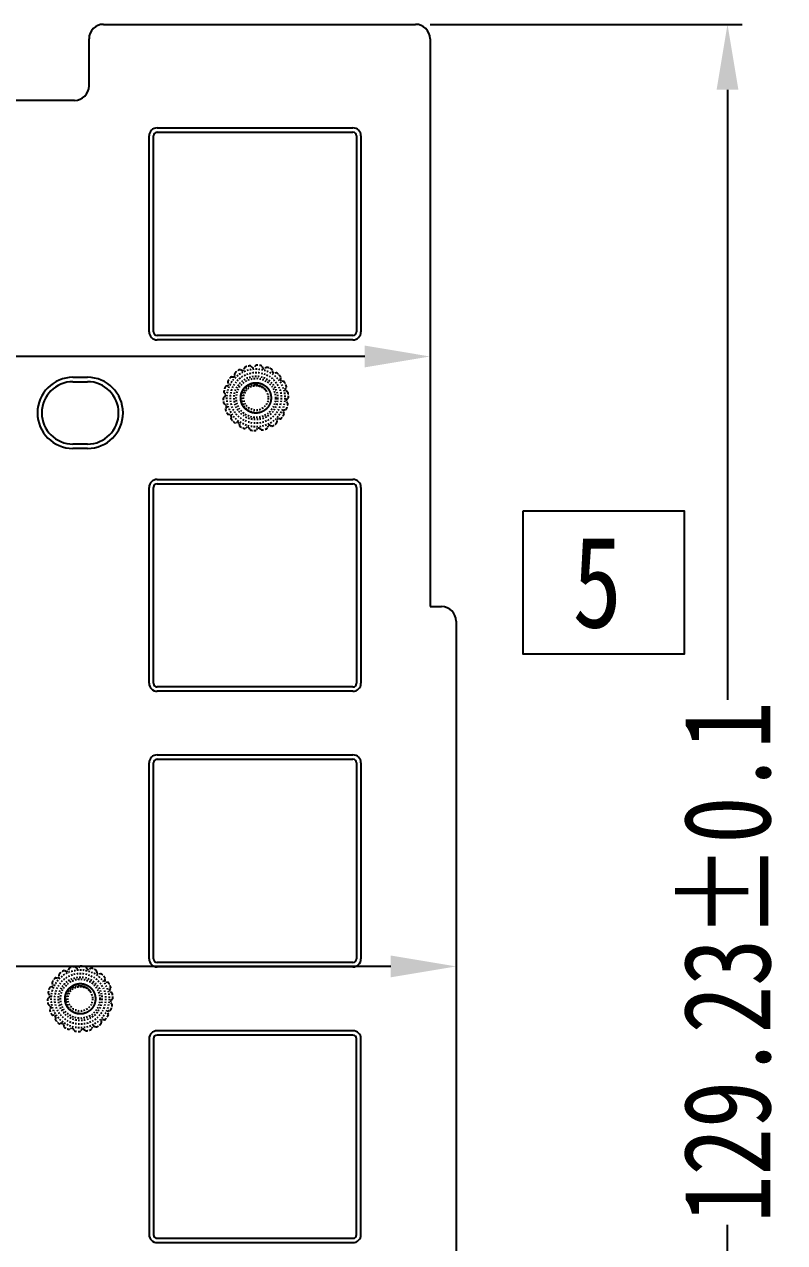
# Model space of a CAD drawing. Header units: inches. Extents: x 87 to 1202, y -45 to 350.
# Drawn here: x 535 to 587.4, y 187.9 to 271.8 of the extents above; entities that cross this region are included whole.
import ezdxf

# ---------------------------------------------------------------- set-up
doc = ezdxf.new("R2010")
doc.units = ezdxf.units.IN
doc.header["$LTSCALE"] = 0.909449
doc.header["$MEASUREMENT"] = 0
doc.header["$PDMODE"] = 3
doc.header["$PDSIZE"] = 0.3125
doc.linetypes.add('HIDDEN', pattern=[0.2, 0.1, -0.1])
doc.linetypes.add('PHANTOM', pattern=[0.8, 0.45, -0.05, 0.1, -0.05, 0.1, -0.05])
doc.layers.get('0').update_dxf_attribs({"linetype": 'CONTINUOUS'})
doc.layers.get('Defpoints').update_dxf_attribs({"linetype": 'CONTINUOUS'})
doc.layers.add('DEFAULT_2', color=8, linetype='HIDDEN')
doc.layers.add('DEFAULT_3', color=7, linetype='PHANTOM')
doc.styles.get("Standard").update_dxf_attribs({"font": 'txt', "width": 0.8})
doc.dimstyles.get("Standard").update_dxf_attribs({"dimtxt": 6, "dimasz": 4.5, "dimexe": 1, "dimexo": 1, "dimgap": 0.09, "dimtad": 0, "dimzin": 1, "dimdsep": 46, "dimtxsty": 'STANDARD', "dimcen": 0.09, "dimclrd": 5, "dimclre": 5, "dimclrt": 1, "dimadec": 0, "dimazin": 0, "dimtp": 0.01, "dimtm": 0.01, "dimtfac": 1, "dimtofl": 0, "dimtmove": 0, "dimatfit": 3, "dimfxl": 1, "dimtolj": 1, "dimtzin": 4, "dimarcsym": 0})

# ---------------------------------------------------------------- blocks, each defined once
blk = doc.blocks.new('*D17')
at = {"layer": 'DEFAULT_3', "color": 3, "linetype": 'ByBlock', "lineweight": -2}
for p, q in [((562.927, 269.846), (562.927, 247.965)), ((248.794, 248.965), (244.294, 248.965)), ((558.427, 248.965), (253.294, 248.965))]:
    blk.add_line(p, q, dxfattribs=at)
at = {"layer": 'DEFAULT_3', "color": 3, "linetype": 'ByBlock'}
for points in [[(253.294, 249.715), (253.294, 248.215), (248.794, 248.965)], [(558.427, 249.715), (558.427, 248.215), (562.927, 248.965)]]:
    blk.add_solid(points, dxfattribs=at)
at = {"layer": 'Defpoints', "color": 0, "linetype": 'ByBlock'}
for p in [(562.927, 270.846), (248.794, 248.965), (562.927, 248.965)]:
    blk.add_point(p, dxfattribs=at)
at = {"layer": 'DEFAULT_3', "color": 3, "linetype": 'ByBlock', "insert": (227.004, 248.965), "char_height": 6, "attachment_point": 5}
blk.add_mtext('\\A1;314.13%%P0.1', dxfattribs=at)
blk = doc.blocks.new('*D18')
at = {"layer": 'DEFAULT_3', "color": 3, "linetype": 'ByBlock', "lineweight": -2}
for p, q in [((207.507, 206.941), (201.767, 206.941)), ((207.507, 206.73), (207.507, 205.941)), ((560.227, 206.941), (212.007, 206.941)), ((564.727, 206.233), (564.727, 205.941))]:
    blk.add_line(p, q, dxfattribs=at)
at = {"layer": 'DEFAULT_3', "color": 3, "linetype": 'ByBlock'}
for points in [[(212.007, 207.691), (212.007, 206.191), (207.507, 206.941)], [(560.227, 207.691), (560.227, 206.191), (564.727, 206.941)]]:
    blk.add_solid(points, dxfattribs=at)
at = {"layer": 'Defpoints', "color": 0, "linetype": 'ByBlock'}
for p in [(207.507, 207.73), (564.727, 207.233), (564.727, 206.941)]:
    blk.add_point(p, dxfattribs=at)
at = {"layer": 'DEFAULT_3', "color": 3, "linetype": 'ByBlock', "insert": (184.117, 206.941), "char_height": 6, "attachment_point": 5}
blk.add_mtext('\\A1;357.22{\\H0.7x;\\S+0.1^ -0.2;}', dxfattribs=at)
blk = doc.blocks.new('*D21')
at = {"layer": 'DEFAULT_3', "color": 3, "linetype": 'ByBlock', "lineweight": -2}
for p, q in [((562.927, 271.846), (584.432, 271.846)), ((583.432, 267.346), (583.432, 225.319)), ((583.432, 147.111), (583.432, 189.139)), ((562.927, 142.611), (584.432, 142.611))]:
    blk.add_line(p, q, dxfattribs=at)
at = {"layer": 'DEFAULT_3', "color": 3, "linetype": 'ByBlock'}
for points in [[(582.682, 267.346), (584.182, 267.346), (583.432, 271.846)], [(582.682, 147.111), (584.182, 147.111), (583.432, 142.611)]]:
    blk.add_solid(points, dxfattribs=at)
at = {"layer": 'Defpoints', "color": 0, "linetype": 'ByBlock'}
for p in [(561.927, 271.846), (583.432, 271.846), (561.927, 142.611)]:
    blk.add_point(p, dxfattribs=at)
at = {"layer": 'DEFAULT_3', "color": 3, "linetype": 'ByBlock', "insert": (583.432, 207.229), "char_height": 6, "attachment_point": 5, "rotation": 90}
blk.add_mtext('\\A1;129.23%%P0.1', dxfattribs=at)

msp = doc.modelspace()

# ---------------------------------------------------------------- linework, layer by layer
at = {"color": 7, "linetype": 'Continuous'}
for p, q in [((540.427, 271.846), (561.927, 271.846)), ((539.427, 267.611), (539.427, 270.846)), ((562.927, 270.846), (562.927, 231.733)), ((538.427, 266.611), (425.144, 266.611)), ((544.119, 264.711), (557.619, 264.711)), ((544.119, 264.411), (557.619, 264.411)), ((543.569, 250.661), (543.569, 264.161)), ((543.869, 250.661), (543.869, 264.161)), ((557.869, 264.161), (557.869, 250.661)), ((558.169, 264.161), (558.169, 250.661)), ((557.619, 250.411), (544.119, 250.411)), ((557.619, 250.111), (544.119, 250.111)), ((538.319, 247.528), (539.319, 247.528)), ((538.319, 247.228), (539.319, 247.228)), ((539.319, 242.928), (538.319, 242.928)), ((539.319, 242.628), (538.319, 242.628)), ((544.119, 240.496), (557.619, 240.496)), ((544.119, 240.196), (557.619, 240.196)), ((543.569, 226.446), (543.569, 239.946)), ((543.869, 226.446), (543.869, 239.946)), ((557.869, 239.946), (557.869, 226.446)), ((558.169, 239.946), (558.169, 226.446)), ((562.927, 231.733), (563.727, 231.733)), ((564.727, 230.733), (564.727, 183.733)), ((557.619, 226.196), (544.119, 226.196)), ((557.619, 225.896), (544.119, 225.896)), ((543.569, 207.461), (543.569, 220.961)), ((543.869, 207.461), (543.869, 220.961)), ((544.119, 221.511), (557.619, 221.511)), ((544.119, 221.211), (557.619, 221.211)), ((557.869, 220.961), (557.869, 207.461)), ((558.169, 220.961), (558.169, 207.461)), ((557.619, 207.211), (544.119, 207.211)), ((557.619, 206.911), (544.119, 206.911)), ((557.619, 202.511), (544.119, 202.511)), ((543.569, 201.961), (543.569, 188.461)), ((543.869, 201.961), (543.869, 188.461)), ((557.619, 202.211), (544.119, 202.211)), ((557.869, 188.461), (557.869, 201.961)), ((558.169, 188.461), (558.169, 201.961)), ((544.119, 188.211), (557.619, 188.211)), ((544.119, 187.911), (557.619, 187.911))]:
    msp.add_line(p, q, dxfattribs=at)
msp.add_lwpolyline([(569.357, 238.34), (580.449, 238.34), (580.449, 228.445), (569.357, 228.445)], close=True)
for centre, radius, start, end in [((540.427, 270.846), 1, 90, 180), ((561.927, 270.846), 1, 0, 90), ((538.427, 267.611), 1, 270, 0), ((544.119, 264.161), 0.55, 90, 180), ((544.119, 264.161), 0.25, 90, 180), ((557.619, 264.161), 0.55, 0, 90), ((557.619, 264.161), 0.25, 0, 90), ((544.119, 250.661), 0.55, 180, 270), ((544.119, 250.661), 0.25, 180, 270), ((557.619, 250.661), 0.55, 270, 0), ((557.619, 250.661), 0.25, 270, 0), ((538.319, 245.078), 2.45, 90, 270), ((538.319, 245.078), 2.15, 90, 270), ((539.319, 245.078), 2.45, 270, 90), ((539.319, 245.078), 2.15, 270, 90), ((544.119, 239.946), 0.55, 90, 180), ((544.119, 239.946), 0.25, 90, 180), ((557.619, 239.946), 0.55, 0, 90), ((557.619, 239.946), 0.25, 0, 90), ((563.727, 230.733), 1, 0, 90), ((544.119, 226.446), 0.55, 180, 270), ((544.119, 226.446), 0.25, 180, 270), ((557.619, 226.446), 0.55, 270, 0), ((557.619, 226.446), 0.25, 270, 0), ((544.119, 220.961), 0.55, 90, 180), ((544.119, 220.961), 0.25, 90, 180), ((557.619, 220.961), 0.55, 0, 90), ((557.619, 220.961), 0.25, 0, 90), ((544.119, 207.461), 0.55, 180, 270), ((544.119, 207.461), 0.25, 180, 270), ((557.619, 207.461), 0.55, 270, 0), ((557.619, 207.461), 0.25, 270, 0), ((544.119, 201.961), 0.55, 90, 180), ((557.619, 201.961), 0.55, 0, 90), ((544.119, 201.961), 0.25, 90, 180), ((557.619, 201.961), 0.25, 0, 90), ((544.119, 188.461), 0.55, 180, 270), ((544.119, 188.461), 0.25, 180, 270), ((557.619, 188.461), 0.55, 270, 0), ((557.619, 188.461), 0.25, 270, 0)]:
    msp.add_arc(centre, radius, start, end, dxfattribs=at)
at = {"layer": 'DEFAULT_2', "color": 8, "linetype": 'HIDDEN'}
for p, q in [((549.478, 247.659), (549.48, 247.788)), ((549.968, 248.002), (549.839, 248.047)), ((550.141, 248.182), (550.095, 248.061)), ((550.673, 248.215), (550.566, 248.303)), ((550.896, 248.326), (550.812, 248.228)), ((551.408, 248.175), (551.337, 248.294)), ((551.656, 248.203), (551.542, 248.139)), ((552.085, 247.887), (552.059, 248.022)), ((552.327, 247.827), (552.199, 247.806)), ((548.978, 246.943), (548.849, 246.895)), ((548.994, 247.192), (549.037, 247.07)), ((549.25, 247.558), (549.38, 247.56)), ((550.927, 246.961), (550.927, 247.159)), ((552.622, 247.384), (552.644, 247.519)), ((552.83, 247.245), (552.702, 247.269)), ((552.955, 246.727), (553.022, 246.847)), ((548.811, 246.226), (548.706, 246.137)), ((548.74, 246.466), (548.823, 246.366)), ((553.103, 246.526), (552.991, 246.592)), ((553.043, 245.996), (553.147, 246.086)), ((548.863, 245.631), (548.751, 245.697)), ((548.899, 245.496), (548.832, 245.376)), ((552.817, 245.153), (552.86, 245.03)), ((552.876, 245.279), (553.005, 245.328)), ((553.031, 245.857), (553.113, 245.757)), ((549.152, 244.954), (549.024, 244.978)), ((549.232, 244.839), (549.209, 244.704)), ((549.655, 244.416), (549.526, 244.395)), ((549.769, 244.336), (549.795, 244.201)), ((552.375, 244.564), (552.374, 244.434)), ((552.604, 244.665), (552.474, 244.663)), ((550.311, 244.083), (550.198, 244.02)), ((550.446, 244.047), (550.516, 243.929)), ((551.042, 243.995), (550.957, 243.897)), ((551.181, 244.007), (551.287, 243.92)), ((551.759, 244.162), (551.713, 244.041)), ((551.885, 244.221), (552.015, 244.176)), ((537.861, 206.602), (537.731, 206.647)), ((538.033, 206.782), (537.987, 206.661)), ((538.565, 206.815), (538.459, 206.903)), ((538.789, 206.926), (538.704, 206.828)), ((539.3, 206.775), (539.23, 206.894)), ((539.548, 206.803), (539.435, 206.739)), ((539.977, 206.487), (539.951, 206.622)), ((536.886, 205.792), (536.929, 205.67)), ((537.142, 206.158), (537.272, 206.16)), ((537.371, 206.259), (537.372, 206.388)), ((538.819, 205.561), (538.819, 205.759)), ((540.219, 206.427), (540.091, 206.406)), ((540.514, 205.984), (540.536, 206.119)), ((540.722, 205.845), (540.594, 205.869)), ((536.703, 204.826), (536.599, 204.737)), ((536.633, 205.066), (536.715, 204.966)), ((536.87, 205.543), (536.741, 205.495)), ((540.847, 205.327), (540.914, 205.447)), ((540.995, 205.126), (540.883, 205.192)), ((536.755, 204.231), (536.643, 204.297)), ((536.791, 204.096), (536.724, 203.976)), ((540.923, 204.457), (541.005, 204.357)), ((540.935, 204.596), (541.04, 204.686)), ((537.044, 203.554), (536.916, 203.578)), ((537.124, 203.439), (537.102, 203.304)), ((540.268, 203.164), (540.266, 203.034)), ((540.496, 203.265), (540.366, 203.263)), ((540.709, 203.753), (540.752, 203.63)), ((540.768, 203.879), (540.897, 203.928)), ((537.547, 203.016), (537.419, 202.995)), ((537.661, 202.936), (537.687, 202.801)), ((538.203, 202.683), (538.09, 202.62)), ((538.338, 202.647), (538.409, 202.529)), ((538.934, 202.595), (538.849, 202.497)), ((539.073, 202.607), (539.18, 202.52)), ((539.651, 202.762), (539.605, 202.641)), ((539.778, 202.821), (539.907, 202.776))]:
    msp.add_line(p, q, dxfattribs=at)
for centre, radius in [((550.927, 246.111), 2), ((550.927, 246.111), 1.75), ((550.927, 246.111), 1.5), ((550.927, 246.111), 1.35), ((550.927, 246.111), 0.85), ((538.819, 204.711), 2), ((538.819, 204.711), 1.75), ((538.819, 204.711), 1.5), ((538.819, 204.711), 1.35), ((538.819, 204.711), 0.85)]:
    msp.add_circle(centre, radius, dxfattribs=at)
for centre, radius, start, end in [((549.378, 247.66), 0.1, 270.68927, 359.31073), ((549.58, 247.787), 0.1, 128.78772, 179.31073), ((550.927, 246.111), 2.25, 121.21228, 128.78772), ((549.813, 247.95), 0.1, 70.68927, 121.21228), ((550.001, 248.096), 0.1, 250.68927, 339.31073), ((550.234, 248.147), 0.1, 108.78772, 159.31073), ((550.927, 246.111), 2.25, 101.21228, 108.78772), ((550.509, 248.22), 0.1, 50.68927, 101.21228), ((550.736, 248.293), 0.1, 230.68927, 319.31073), ((550.972, 248.261), 0.1, 88.78772, 139.31073), ((550.927, 246.111), 2.25, 81.21228, 88.78772), ((551.255, 248.236), 0.1, 30.68927, 81.21228), ((551.494, 248.227), 0.1, 210.68927, 299.31073), ((551.705, 248.116), 0.1, 68.78772, 119.31073), ((550.927, 246.111), 2.25, 61.21228, 68.78772), ((551.962, 247.996), 0.1, 10.68927, 61.21228), ((552.183, 247.905), 0.1, 190.68927, 279.31073), ((552.343, 247.729), 0.1, 48.78772, 99.31073), ((550.927, 246.111), 2.25, 41.21228, 48.78772), ((550.927, 246.111), 2.25, 161.21228, 168.78772), ((548.891, 246.804), 0.1, 110.68927, 161.21228), ((548.942, 247.037), 0.1, 290.68927, 19.31073), ((549.088, 247.226), 0.1, 148.78772, 199.31073), ((550.927, 246.111), 2.25, 141.21228, 148.78772), ((549.251, 247.458), 0.1, 90.68927, 141.21228), ((552.544, 247.528), 0.1, 350.68927, 41.21228), ((552.721, 247.367), 0.1, 170.68927, 259.31073), ((552.811, 247.147), 0.1, 28.78772, 79.31073), ((550.927, 246.111), 2.25, 21.21228, 28.78772), ((552.931, 246.889), 0.1, 330.68927, 21.21228), ((548.777, 246.066), 0.1, 130.68927, 181.21228), ((550.927, 246.111), 2.25, 181.21228, 188.78772), ((548.818, 246.529), 0.1, 168.78772, 219.31073), ((548.745, 246.302), 0.1, 310.68927, 39.31073), ((553.042, 246.678), 0.1, 150.68927, 239.31073), ((553.108, 245.921), 0.1, 130.68927, 219.31073), ((553.052, 246.44), 0.1, 8.78772, 59.31073), ((553.076, 246.157), 0.1, 310.68927, 1.21228), ((550.927, 246.111), 2.25, 1.21228, 8.78772), ((548.802, 245.783), 0.1, 188.78772, 239.31073), ((548.922, 245.333), 0.1, 150.68927, 201.21228), ((550.927, 246.111), 2.25, 201.21228, 208.78772), ((548.812, 245.545), 0.1, 330.68927, 59.31073), ((552.911, 245.186), 0.1, 110.68927, 199.31073), ((552.962, 245.419), 0.1, 290.68927, 341.21228), ((550.927, 246.111), 2.25, 341.21228, 348.78772), ((553.036, 245.693), 0.1, 348.78772, 39.31073), ((549.043, 245.076), 0.1, 208.78772, 259.31073), ((549.133, 244.855), 0.1, 350.68927, 79.31073), ((549.309, 244.695), 0.1, 170.68927, 221.21228), ((550.927, 246.111), 2.25, 221.21228, 228.78772), ((549.51, 244.494), 0.1, 228.78772, 279.31073), ((549.671, 244.318), 0.1, 10.68927, 99.31073), ((550.927, 246.111), 2.25, 301.21228, 308.78772), ((552.274, 244.436), 0.1, 308.78772, 359.31073), ((552.475, 244.563), 0.1, 90.68927, 179.31073), ((552.603, 244.765), 0.1, 270.68927, 321.21228), ((550.927, 246.111), 2.25, 321.21228, 328.78772), ((552.766, 244.997), 0.1, 328.78772, 19.31073), ((549.891, 244.227), 0.1, 190.68927, 241.21228), ((550.927, 246.111), 2.25, 241.21228, 248.78772), ((550.149, 244.107), 0.1, 248.78772, 299.31073), ((550.36, 243.996), 0.1, 30.68927, 119.31073), ((550.598, 243.987), 0.1, 210.68927, 261.21228), ((550.927, 246.111), 2.25, 261.21228, 268.78772), ((550.881, 243.962), 0.1, 268.78772, 319.31073), ((551.118, 243.93), 0.1, 50.68927, 139.31073), ((551.345, 244.002), 0.1, 230.68927, 281.21228), ((550.927, 246.111), 2.25, 281.21228, 288.78772), ((551.619, 244.076), 0.1, 288.78772, 339.31073), ((551.852, 244.127), 0.1, 70.68927, 159.31073), ((552.041, 244.273), 0.1, 250.68927, 301.21228), ((538.819, 204.711), 2.25, 121.21228, 128.78772), ((537.705, 206.55), 0.1, 70.68927, 121.21228), ((537.894, 206.696), 0.1, 250.68927, 339.31073), ((538.127, 206.747), 0.1, 108.78772, 159.31073), ((538.819, 204.711), 2.25, 101.21228, 108.78772), ((538.401, 206.82), 0.1, 50.68927, 101.21228), ((538.628, 206.893), 0.1, 230.68927, 319.31073), ((538.865, 206.861), 0.1, 88.78772, 139.31073), ((538.819, 204.711), 2.25, 81.21228, 88.78772), ((539.148, 206.836), 0.1, 30.68927, 81.21228), ((539.386, 206.827), 0.1, 210.68927, 299.31073), ((539.597, 206.716), 0.1, 68.78772, 119.31073), ((538.819, 204.711), 2.25, 61.21228, 68.78772), ((539.854, 206.596), 0.1, 10.68927, 61.21228), ((540.075, 206.505), 0.1, 190.68927, 279.31073), ((536.835, 205.637), 0.1, 290.68927, 19.31073), ((536.98, 205.826), 0.1, 148.78772, 199.31073), ((538.819, 204.711), 2.25, 141.21228, 148.78772), ((537.143, 206.058), 0.1, 90.68927, 141.21228), ((537.271, 206.26), 0.1, 270.68927, 359.31073), ((537.472, 206.387), 0.1, 128.78772, 179.31073), ((540.236, 206.329), 0.1, 48.78772, 99.31073), ((538.819, 204.711), 2.25, 41.21228, 48.78772), ((540.437, 206.128), 0.1, 350.68927, 41.21228), ((540.613, 205.967), 0.1, 170.68927, 259.31073), ((540.703, 205.747), 0.1, 28.78772, 79.31073), ((538.819, 204.711), 2.25, 21.21228, 28.78772), ((536.71, 205.129), 0.1, 168.78772, 219.31073), ((538.819, 204.711), 2.25, 161.21228, 168.78772), ((536.784, 205.404), 0.1, 110.68927, 161.21228), ((536.638, 204.902), 0.1, 310.68927, 39.31073), ((540.934, 205.278), 0.1, 150.68927, 239.31073), ((540.823, 205.489), 0.1, 330.68927, 21.21228), ((540.944, 205.04), 0.1, 8.78772, 59.31073), ((538.819, 204.711), 2.25, 1.21228, 8.78772), ((536.67, 204.666), 0.1, 130.68927, 181.21228), ((538.819, 204.711), 2.25, 181.21228, 188.78772), ((536.694, 204.383), 0.1, 188.78772, 239.31073), ((536.815, 203.933), 0.1, 150.68927, 201.21228), ((536.704, 204.145), 0.1, 330.68927, 59.31073), ((540.855, 204.019), 0.1, 290.68927, 341.21228), ((541.001, 204.521), 0.1, 130.68927, 219.31073), ((538.819, 204.711), 2.25, 341.21228, 348.78772), ((540.928, 204.293), 0.1, 348.78772, 39.31073), ((540.969, 204.757), 0.1, 310.68927, 1.21228), ((538.819, 204.711), 2.25, 201.21228, 208.78772), ((536.935, 203.676), 0.1, 208.78772, 259.31073), ((537.025, 203.455), 0.1, 350.68927, 79.31073), ((537.202, 203.295), 0.1, 170.68927, 221.21228), ((538.819, 204.711), 2.25, 221.21228, 228.78772), ((540.367, 203.163), 0.1, 90.68927, 179.31073), ((540.495, 203.365), 0.1, 270.68927, 321.21228), ((538.819, 204.711), 2.25, 321.21228, 328.78772), ((540.804, 203.786), 0.1, 110.68927, 199.31073), ((540.658, 203.597), 0.1, 328.78772, 19.31073), ((537.403, 203.094), 0.1, 228.78772, 279.31073), ((537.563, 202.918), 0.1, 10.68927, 99.31073), ((537.784, 202.827), 0.1, 190.68927, 241.21228), ((538.819, 204.711), 2.25, 241.21228, 248.78772), ((538.041, 202.707), 0.1, 248.78772, 299.31073), ((538.252, 202.596), 0.1, 30.68927, 119.31073), ((538.491, 202.587), 0.1, 210.68927, 261.21228), ((538.819, 204.711), 2.25, 261.21228, 268.78772), ((538.774, 202.562), 0.1, 268.78772, 319.31073), ((539.01, 202.53), 0.1, 50.68927, 139.31073), ((539.237, 202.602), 0.1, 230.68927, 281.21228), ((538.819, 204.711), 2.25, 281.21228, 288.78772), ((539.512, 202.676), 0.1, 288.78772, 339.31073), ((539.745, 202.727), 0.1, 70.68927, 159.31073), ((539.933, 202.873), 0.1, 250.68927, 301.21228), ((538.819, 204.711), 2.25, 301.21228, 308.78772), ((540.166, 203.036), 0.1, 308.78772, 359.31073)]:
    msp.add_arc(centre, radius, start, end, dxfattribs=at)
for points, knots in [([(550.927, 247.159), (551.023, 247.159), (551.216, 247.132), (551.482, 247.015), (551.708, 246.83), (551.873, 246.59), (551.968, 246.315), (551.984, 246.024), (551.921, 245.739), (551.781, 245.484), (551.579, 245.274), (551.326, 245.129), (551.091, 245.069), (550.898, 245.061), (550.706, 245.08), (550.52, 245.137), (550.352, 245.231), (550.237, 245.319), (550.135, 245.421), (550.047, 245.536), (549.976, 245.663), (549.924, 245.797), (549.891, 245.938), (549.876, 246.082), (549.882, 246.227), (549.908, 246.369), (549.953, 246.506), (550.017, 246.636), (550.097, 246.757), (550.194, 246.864), (550.304, 246.958), (550.426, 247.035), (550.558, 247.095), (550.742, 247.15), (550.937, 247.166), (551.128, 247.143), (551.314, 247.093), (551.488, 247.005), (551.638, 246.885), (551.771, 246.745), (551.898, 246.538), (551.978, 246.258), (551.977, 245.966), (551.874, 245.594), (551.556, 245.206), (551.08, 245.044), (550.696, 245.076), (550.422, 245.178), (550.188, 245.351), (550.038, 245.542), (549.953, 245.715), (549.894, 245.898), (549.872, 246.092), (549.89, 246.284), (549.935, 246.471), (550.018, 246.647), (550.134, 246.801), (550.236, 246.903), (550.351, 246.99), (550.478, 247.061), (550.612, 247.114), (550.753, 247.148), (550.897, 247.162), (551.041, 247.156), (551.184, 247.13), (551.321, 247.085), (551.451, 247.022), (551.571, 246.941), (551.679, 246.845), (551.773, 246.735), (551.85, 246.612), (551.91, 246.481), (551.952, 246.342), (551.981, 246.152), (551.968, 245.909), (551.874, 245.633), (551.708, 245.394), (551.483, 245.208), (551.216, 245.091), (550.928, 245.05), (550.639, 245.091), (550.372, 245.207), (550.147, 245.392), (549.981, 245.631), (549.886, 245.907), (549.869, 246.198), (549.912, 246.388), (549.945, 246.477)], [0, 0, 0, 0, 0.015621, 0.031242, 0.046862, 0.062483, 0.078103, 0.093723, 0.109344, 0.124965, 0.140586, 0.156207, 0.171827, 0.179656, 0.187485, 0.203106, 0.210935, 0.218764, 0.226593, 0.234422, 0.242251, 0.25008, 0.257908, 0.265738, 0.273566, 0.281395, 0.289224, 0.297053, 0.304882, 0.312711, 0.32054, 0.328369, 0.336198, 0.344027, 0.359649, 0.367478, 0.375306, 0.390927, 0.398756, 0.406585, 0.422206, 0.437826, 0.453447, 0.469068, 0.500019, 0.530969, 0.54659, 0.562211, 0.577831, 0.593452, 0.60128, 0.609109, 0.62473, 0.632559, 0.640388, 0.65601, 0.663839, 0.671669, 0.679498, 0.687327, 0.695156, 0.702984, 0.710814, 0.718643, 0.726472, 0.7343, 0.742129, 0.749958, 0.757787, 0.765615, 0.773444, 0.781273, 0.789102, 0.796931, 0.812552, 0.828172, 0.843793, 0.859414, 0.875036, 0.890657, 0.906277, 0.921898, 0.937518, 0.953138, 0.968758, 0.984379, 1, 1, 1, 1]), ([(550.241, 245.32), (550.168, 245.383), (550.04, 245.529), (549.936, 245.749), (549.891, 245.936), (549.872, 246.127), (549.898, 246.369), (550.006, 246.64), (550.185, 246.869), (550.419, 247.043), (550.692, 247.145), (550.982, 247.171), (551.268, 247.115), (551.529, 246.985), (551.744, 246.788), (551.872, 246.581), (551.937, 246.4), (551.967, 246.259), (551.977, 246.114), (551.968, 245.97), (551.939, 245.828), (551.874, 245.647), (551.773, 245.481), (551.641, 245.34), (551.528, 245.25), (551.404, 245.175), (551.271, 245.118), (551.131, 245.08), (550.988, 245.062), (550.843, 245.064), (550.7, 245.085), (550.561, 245.126), (550.386, 245.205), (550.229, 245.321), (550.099, 245.463), (549.991, 245.623), (549.918, 245.803), (549.883, 245.993), (549.874, 246.185), (549.914, 246.425), (550.016, 246.645), (550.132, 246.799), (550.268, 246.936), (550.471, 247.07), (550.749, 247.157), (551.04, 247.167), (551.323, 247.095), (551.576, 246.951), (551.746, 246.777), (551.849, 246.614), (551.93, 246.44), (551.983, 246.202), (551.971, 245.96), (551.922, 245.773), (551.847, 245.596), (551.737, 245.435), (551.598, 245.302), (551.441, 245.19), (551.263, 245.111), (551.075, 245.071), (550.93, 245.061), (550.786, 245.07), (550.644, 245.099), (550.508, 245.147), (550.38, 245.214), (550.262, 245.298), (550.156, 245.397), (550.065, 245.51), (549.966, 245.675), (549.902, 245.859), (549.878, 246.05), (549.879, 246.195), (549.901, 246.338), (549.942, 246.476), (550.001, 246.608), (550.103, 246.771), (550.239, 246.911), (550.398, 247.02), (550.571, 247.105), (550.806, 247.165), (551.098, 247.159), (551.376, 247.072), (551.621, 246.914), (551.812, 246.695), (551.939, 246.432), (551.987, 246.145), (551.961, 245.903), (551.902, 245.719), (551.818, 245.546), (551.67, 245.354), (551.513, 245.238), (551.429, 245.192)], [0, 0, 0, 0, 0.01561, 0.031221, 0.039045, 0.046868, 0.062479, 0.078089, 0.093699, 0.10931, 0.12492, 0.140531, 0.156141, 0.171752, 0.187361, 0.202972, 0.210796, 0.21862, 0.226444, 0.234268, 0.242091, 0.249915, 0.265526, 0.27335, 0.281173, 0.288997, 0.296821, 0.304645, 0.312468, 0.320292, 0.328116, 0.33594, 0.343764, 0.359376, 0.367199, 0.375023, 0.390634, 0.398458, 0.406281, 0.421892, 0.437502, 0.445326, 0.45315, 0.46876, 0.48437, 0.499981, 0.515591, 0.531202, 0.546813, 0.554636, 0.56246, 0.57807, 0.593681, 0.601504, 0.609328, 0.624939, 0.632763, 0.640587, 0.656198, 0.664022, 0.671846, 0.67967, 0.687494, 0.695317, 0.703141, 0.710965, 0.718789, 0.726612, 0.734436, 0.750047, 0.757871, 0.765695, 0.773518, 0.781342, 0.789166, 0.79699, 0.812601, 0.820425, 0.828248, 0.843859, 0.859469, 0.87508, 0.89069, 0.9063, 0.921911, 0.937521, 0.953131, 0.960955, 0.968779, 0.98439, 1, 1, 1, 1]), ([(549.945, 246.477), (549.979, 246.567), (550.071, 246.739), (550.274, 246.947), (550.526, 247.094), (550.809, 247.165), (551.1, 247.158), (551.378, 247.071), (551.623, 246.913), (551.814, 246.693), (551.939, 246.43), (551.987, 246.142), (551.961, 245.9), (551.901, 245.717), (551.816, 245.544), (551.697, 245.39), (551.551, 245.265), (551.428, 245.188), (551.297, 245.128), (551.158, 245.086), (551.015, 245.064), (550.871, 245.062), (550.727, 245.08), (550.587, 245.117), (550.454, 245.173), (550.329, 245.247), (550.217, 245.337), (550.117, 245.442), (550.032, 245.56), (549.965, 245.688), (549.916, 245.824), (549.886, 245.965), (549.876, 246.11), (549.889, 246.302), (549.942, 246.489), (550.03, 246.66), (550.142, 246.817), (550.286, 246.949), (550.451, 247.048), (550.628, 247.123), (550.867, 247.17), (551.157, 247.147), (551.43, 247.045), (551.742, 246.818), (551.995, 246.384), (551.981, 245.882), (551.816, 245.533), (551.625, 245.312), (551.381, 245.153), (551.15, 245.08), (550.958, 245.061), (550.765, 245.069), (550.576, 245.116), (550.403, 245.2), (550.243, 245.308), (550.107, 245.447), (550.004, 245.609), (549.944, 245.741), (549.902, 245.879), (549.88, 246.022), (549.877, 246.167), (549.895, 246.311), (549.932, 246.45), (549.988, 246.584), (550.062, 246.708), (550.152, 246.821), (550.257, 246.921), (550.375, 247.005), (550.502, 247.073), (550.639, 247.122), (550.78, 247.152), (550.924, 247.162), (551.069, 247.153), (551.257, 247.114), (551.48, 247.016), (551.706, 246.832), (551.872, 246.592), (551.968, 246.317), (551.984, 246.026), (551.922, 245.742), (551.783, 245.485), (551.581, 245.275), (551.328, 245.13), (551.046, 245.057), (550.755, 245.065), (550.476, 245.151), (550.313, 245.257), (550.241, 245.32)], [0, 0, 0, 0, 0.015621, 0.031242, 0.046862, 0.062483, 0.078103, 0.093724, 0.109344, 0.124965, 0.140586, 0.156207, 0.171828, 0.179656, 0.187485, 0.203106, 0.210935, 0.218764, 0.226593, 0.234422, 0.242251, 0.25008, 0.257908, 0.265738, 0.273566, 0.281395, 0.289224, 0.297053, 0.304882, 0.312711, 0.32054, 0.328369, 0.336198, 0.344027, 0.359649, 0.367478, 0.375306, 0.390928, 0.398756, 0.406585, 0.422206, 0.437826, 0.453447, 0.469068, 0.500019, 0.530969, 0.54659, 0.562211, 0.577831, 0.593452, 0.60128, 0.609109, 0.62473, 0.632559, 0.640388, 0.65601, 0.663839, 0.671669, 0.679498, 0.687327, 0.695156, 0.702985, 0.710814, 0.718643, 0.726472, 0.7343, 0.742129, 0.749958, 0.757787, 0.765615, 0.773444, 0.781273, 0.789102, 0.796931, 0.812552, 0.828172, 0.843793, 0.859414, 0.875036, 0.890657, 0.906277, 0.921898, 0.937518, 0.953138, 0.968758, 0.984379, 1, 1, 1, 1]), ([(551.429, 245.192), (551.347, 245.151), (551.172, 245.091), (550.896, 245.072), (550.669, 245.119), (550.501, 245.191), (550.343, 245.284), (550.173, 245.442), (550.052, 245.639), (549.991, 245.811), (549.955, 245.991), (549.956, 246.176), (549.997, 246.355), (550.047, 246.483), (550.115, 246.603), (550.198, 246.712), (550.297, 246.808), (550.41, 246.888), (550.532, 246.95), (550.663, 246.994), (550.798, 247.018), (550.936, 247.021), (551.073, 247.004), (551.205, 246.966), (551.33, 246.908), (551.482, 246.806), (551.577, 246.704), (551.628, 246.628)], [0, 0, 0, 0, 0.062455, 0.124897, 0.18734, 0.218634, 0.249924, 0.312354, 0.374781, 0.406067, 0.437353, 0.499767, 0.531049, 0.562332, 0.593615, 0.624897, 0.656176, 0.687452, 0.718731, 0.75001, 0.781289, 0.812567, 0.843841, 0.875113, 0.906383, 0.937653, 1, 1, 1, 1]), ([(551.628, 246.628), (551.588, 246.679), (551.497, 246.773), (551.332, 246.879), (551.148, 246.945), (551.018, 246.961), (550.953, 246.961)], [0, 0, 0, 0, 0.250018, 0.500012, 0.749986, 1, 1, 1, 1]), ([(538.819, 205.759), (538.915, 205.759), (539.108, 205.732), (539.374, 205.615), (539.6, 205.43), (539.765, 205.19), (539.861, 204.915), (539.876, 204.624), (539.813, 204.339), (539.674, 204.084), (539.471, 203.874), (539.218, 203.729), (538.983, 203.669), (538.79, 203.661), (538.599, 203.68), (538.413, 203.737), (538.245, 203.831), (538.129, 203.919), (538.027, 204.021), (537.94, 204.136), (537.869, 204.263), (537.816, 204.397), (537.783, 204.538), (537.769, 204.682), (537.774, 204.827), (537.8, 204.969), (537.846, 205.106), (537.909, 205.236), (537.989, 205.357), (538.086, 205.464), (538.197, 205.558), (538.319, 205.635), (538.45, 205.695), (538.635, 205.75), (538.829, 205.766), (539.02, 205.743), (539.206, 205.693), (539.38, 205.605), (539.531, 205.485), (539.663, 205.345), (539.79, 205.138), (539.87, 204.858), (539.869, 204.566), (539.766, 204.194), (539.448, 203.806), (538.973, 203.644), (538.588, 203.676), (538.315, 203.778), (538.08, 203.951), (537.93, 204.142), (537.846, 204.315), (537.786, 204.498), (537.764, 204.692), (537.782, 204.884), (537.827, 205.071), (537.91, 205.247), (538.026, 205.401), (538.128, 205.503), (538.244, 205.59), (538.37, 205.661), (538.505, 205.714), (538.645, 205.748), (538.789, 205.762), (538.934, 205.756), (539.076, 205.73), (539.214, 205.685), (539.344, 205.622), (539.464, 205.541), (539.572, 205.445), (539.665, 205.335), (539.743, 205.212), (539.803, 205.081), (539.844, 204.942), (539.874, 204.752), (539.86, 204.509), (539.766, 204.233), (539.6, 203.994), (539.376, 203.808), (539.109, 203.691), (538.82, 203.65), (538.532, 203.691), (538.264, 203.807), (538.04, 203.992), (537.873, 204.231), (537.779, 204.507), (537.761, 204.798), (537.804, 204.988), (537.838, 205.077)], [0, 0, 0, 0, 0.015621, 0.031242, 0.046862, 0.062483, 0.078103, 0.093723, 0.109344, 0.124965, 0.140586, 0.156207, 0.171827, 0.179656, 0.187485, 0.203106, 0.210935, 0.218764, 0.226593, 0.234422, 0.242251, 0.25008, 0.257908, 0.265738, 0.273566, 0.281395, 0.289224, 0.297053, 0.304882, 0.312711, 0.32054, 0.328369, 0.336198, 0.344027, 0.359649, 0.367478, 0.375306, 0.390927, 0.398756, 0.406585, 0.422206, 0.437826, 0.453447, 0.469068, 0.500019, 0.530969, 0.54659, 0.562211, 0.577831, 0.593452, 0.60128, 0.609109, 0.62473, 0.632559, 0.640388, 0.65601, 0.663839, 0.671669, 0.679498, 0.687327, 0.695156, 0.702984, 0.710814, 0.718643, 0.726472, 0.7343, 0.742129, 0.749958, 0.757787, 0.765615, 0.773444, 0.781273, 0.789102, 0.796931, 0.812552, 0.828172, 0.843793, 0.859414, 0.875036, 0.890657, 0.906277, 0.921898, 0.937518, 0.953138, 0.968758, 0.984379, 1, 1, 1, 1]), ([(538.133, 203.92), (538.061, 203.983), (537.932, 204.129), (537.829, 204.349), (537.783, 204.536), (537.764, 204.727), (537.79, 204.969), (537.899, 205.24), (538.078, 205.469), (538.312, 205.643), (538.584, 205.745), (538.875, 205.771), (539.161, 205.715), (539.421, 205.585), (539.636, 205.388), (539.764, 205.181), (539.83, 205), (539.859, 204.859), (539.87, 204.714), (539.86, 204.57), (539.831, 204.428), (539.766, 204.247), (539.665, 204.081), (539.533, 203.94), (539.42, 203.85), (539.296, 203.775), (539.163, 203.718), (539.024, 203.68), (538.88, 203.662), (538.735, 203.664), (538.592, 203.685), (538.453, 203.726), (538.278, 203.805), (538.121, 203.921), (537.992, 204.063), (537.884, 204.223), (537.81, 204.403), (537.775, 204.593), (537.766, 204.785), (537.806, 205.025), (537.909, 205.245), (538.025, 205.399), (538.16, 205.536), (538.363, 205.67), (538.641, 205.757), (538.933, 205.767), (539.215, 205.695), (539.468, 205.551), (539.638, 205.377), (539.742, 205.214), (539.822, 205.04), (539.876, 204.802), (539.863, 204.56), (539.814, 204.373), (539.74, 204.196), (539.629, 204.035), (539.49, 203.902), (539.333, 203.79), (539.155, 203.711), (538.967, 203.671), (538.823, 203.661), (538.678, 203.67), (538.537, 203.699), (538.4, 203.747), (538.272, 203.814), (538.154, 203.898), (538.048, 203.997), (537.957, 204.11), (537.858, 204.275), (537.795, 204.459), (537.77, 204.65), (537.771, 204.795), (537.793, 204.938), (537.834, 205.076), (537.893, 205.208), (537.996, 205.371), (538.131, 205.511), (538.29, 205.62), (538.463, 205.705), (538.699, 205.765), (538.99, 205.759), (539.268, 205.672), (539.513, 205.514), (539.705, 205.295), (539.831, 205.032), (539.879, 204.745), (539.854, 204.503), (539.794, 204.319), (539.71, 204.146), (539.562, 203.954), (539.405, 203.838), (539.321, 203.792)], [0, 0, 0, 0, 0.01561, 0.031221, 0.039045, 0.046868, 0.062479, 0.078089, 0.093699, 0.10931, 0.12492, 0.140531, 0.156141, 0.171752, 0.187361, 0.202972, 0.210796, 0.21862, 0.226444, 0.234268, 0.242091, 0.249915, 0.265526, 0.27335, 0.281173, 0.288997, 0.296821, 0.304645, 0.312468, 0.320292, 0.328116, 0.33594, 0.343764, 0.359376, 0.367199, 0.375023, 0.390634, 0.398458, 0.406281, 0.421892, 0.437502, 0.445326, 0.45315, 0.46876, 0.48437, 0.499981, 0.515591, 0.531202, 0.546813, 0.554636, 0.56246, 0.57807, 0.593681, 0.601504, 0.609328, 0.624939, 0.632763, 0.640587, 0.656198, 0.664022, 0.671846, 0.67967, 0.687494, 0.695317, 0.703141, 0.710965, 0.718789, 0.726612, 0.734436, 0.750047, 0.757871, 0.765695, 0.773518, 0.781342, 0.789166, 0.79699, 0.812601, 0.820425, 0.828248, 0.843859, 0.859469, 0.87508, 0.89069, 0.9063, 0.921911, 0.937521, 0.953131, 0.960955, 0.968779, 0.98439, 1, 1, 1, 1]), ([(537.838, 205.077), (537.871, 205.167), (537.963, 205.339), (538.167, 205.547), (538.419, 205.694), (538.701, 205.765), (538.992, 205.758), (539.27, 205.671), (539.515, 205.513), (539.706, 205.293), (539.832, 205.03), (539.879, 204.742), (539.853, 204.5), (539.793, 204.317), (539.709, 204.144), (539.59, 203.99), (539.443, 203.865), (539.321, 203.788), (539.189, 203.728), (539.051, 203.686), (538.908, 203.664), (538.763, 203.662), (538.619, 203.68), (538.479, 203.717), (538.346, 203.773), (538.222, 203.847), (538.109, 203.937), (538.009, 204.042), (537.925, 204.16), (537.857, 204.288), (537.809, 204.424), (537.779, 204.565), (537.768, 204.71), (537.781, 204.902), (537.834, 205.089), (537.923, 205.26), (538.035, 205.417), (538.178, 205.549), (538.343, 205.648), (538.52, 205.723), (538.759, 205.77), (539.049, 205.747), (539.322, 205.645), (539.634, 205.418), (539.888, 204.984), (539.873, 204.482), (539.708, 204.133), (539.518, 203.912), (539.274, 203.753), (539.042, 203.68), (538.85, 203.661), (538.658, 203.669), (538.469, 203.716), (538.295, 203.8), (538.136, 203.908), (537.999, 204.047), (537.896, 204.209), (537.836, 204.341), (537.794, 204.479), (537.772, 204.622), (537.77, 204.767), (537.787, 204.911), (537.825, 205.05), (537.881, 205.184), (537.954, 205.308), (538.044, 205.421), (538.149, 205.521), (538.267, 205.605), (538.395, 205.673), (538.531, 205.722), (538.673, 205.752), (538.817, 205.762), (538.961, 205.753), (539.15, 205.714), (539.372, 205.616), (539.598, 205.432), (539.764, 205.192), (539.86, 204.917), (539.876, 204.626), (539.814, 204.342), (539.675, 204.085), (539.473, 203.875), (539.221, 203.73), (538.938, 203.657), (538.647, 203.665), (538.369, 203.751), (538.206, 203.857), (538.133, 203.92)], [0, 0, 0, 0, 0.015621, 0.031242, 0.046862, 0.062483, 0.078103, 0.093724, 0.109344, 0.124965, 0.140586, 0.156207, 0.171828, 0.179656, 0.187485, 0.203106, 0.210935, 0.218764, 0.226593, 0.234422, 0.242251, 0.25008, 0.257908, 0.265738, 0.273566, 0.281395, 0.289224, 0.297053, 0.304882, 0.312711, 0.32054, 0.328369, 0.336198, 0.344027, 0.359649, 0.367478, 0.375306, 0.390928, 0.398756, 0.406585, 0.422206, 0.437826, 0.453447, 0.469068, 0.500019, 0.530969, 0.54659, 0.562211, 0.577831, 0.593452, 0.60128, 0.609109, 0.62473, 0.632559, 0.640388, 0.65601, 0.663839, 0.671669, 0.679498, 0.687327, 0.695156, 0.702985, 0.710814, 0.718643, 0.726472, 0.7343, 0.742129, 0.749958, 0.757787, 0.765615, 0.773444, 0.781273, 0.789102, 0.796931, 0.812552, 0.828172, 0.843793, 0.859414, 0.875036, 0.890657, 0.906277, 0.921898, 0.937518, 0.953138, 0.968758, 0.984379, 1, 1, 1, 1]), ([(539.321, 203.792), (539.239, 203.751), (539.064, 203.691), (538.788, 203.672), (538.562, 203.719), (538.393, 203.791), (538.236, 203.884), (538.066, 204.042), (537.944, 204.239), (537.883, 204.411), (537.847, 204.591), (537.849, 204.776), (537.889, 204.955), (537.939, 205.083), (538.007, 205.203), (538.091, 205.312), (538.19, 205.408), (538.302, 205.488), (538.425, 205.55), (538.555, 205.594), (538.691, 205.618), (538.828, 205.621), (538.965, 205.604), (539.097, 205.566), (539.222, 205.508), (539.374, 205.406), (539.469, 205.304), (539.52, 205.228)], [0, 0, 0, 0, 0.062455, 0.124897, 0.18734, 0.218634, 0.249924, 0.312354, 0.374781, 0.406067, 0.437353, 0.499767, 0.531049, 0.562332, 0.593615, 0.624897, 0.656176, 0.687452, 0.718731, 0.75001, 0.781289, 0.812567, 0.843841, 0.875113, 0.906383, 0.937653, 1, 1, 1, 1]), ([(539.52, 205.228), (539.481, 205.279), (539.389, 205.373), (539.225, 205.479), (539.04, 205.545), (538.91, 205.561), (538.845, 205.561)], [0, 0, 0, 0, 0.250018, 0.500012, 0.749986, 1, 1, 1, 1])]:
    msp.add_open_spline(points, degree=3, knots=knots, dxfattribs=at)
for points in [[(551.57, 246.667), (551.59, 246.655), (551.609, 246.642), (551.628, 246.628)], [(539.463, 205.267), (539.482, 205.255), (539.502, 205.242), (539.52, 205.228)]]:
    msp.add_open_spline(points, degree=3, dxfattribs=at)

# ---------------------------------------------------------------- texts
at = {"color": 2, "linetype": 'Continuous', "insert": (576.17, 236.587), "char_height": 6.3, "width": 63.00787, "attachment_point": 3, "line_spacing_factor": 0.9}
msp.add_mtext('{\\fSimSun|b0|i0|c134|p2;5}', dxfattribs=at)

# ---------------------------------------------------------------- dimensions: what is measured, and where the dimension line sits
at = {"layer": 'DEFAULT_3', "linetype": 'ByBlock'}
dim = msp.add_linear_dim(base=(583.4322, 271.8461), p1=(561.9268, 142.6114), p2=(561.9268, 271.8461), angle=90, text='<>%%P0.1', dimstyle='STANDARD', override={"dimclrd": 3, "dimclre": 3, "dimclrt": 3, "dimtfillclr": 256}, dxfattribs=at)
dim.commit()
dim.dimension.update_dxf_attribs({"geometry": '*D21', "text_midpoint": (583.4322, 207.2288)})
for base, p1, p2, text, picture, middle in [((562.927, 248.965), (248.794, 248.965), (562.927, 270.846), '<>%%P0.1', '*D17', (227.004, 248.965)), ((564.727, 206.941), (207.507, 207.73), (564.727, 207.233), '<>{\\H0.7x;\\S+0.1^ -0.2;}', '*D18', (184.117, 206.941))]:
    dim = msp.add_linear_dim(base=base, p1=p1, p2=p2, text=text, dimstyle='STANDARD', override={"dimclrd": 3, "dimclre": 3, "dimclrt": 3, "dimtfillclr": 256}, dxfattribs=at)
    dim.commit()
    dim.dimension.update_dxf_attribs({"geometry": picture, "text_midpoint": middle, "dimtype": 160})

doc.saveas('drawing.dxf')
